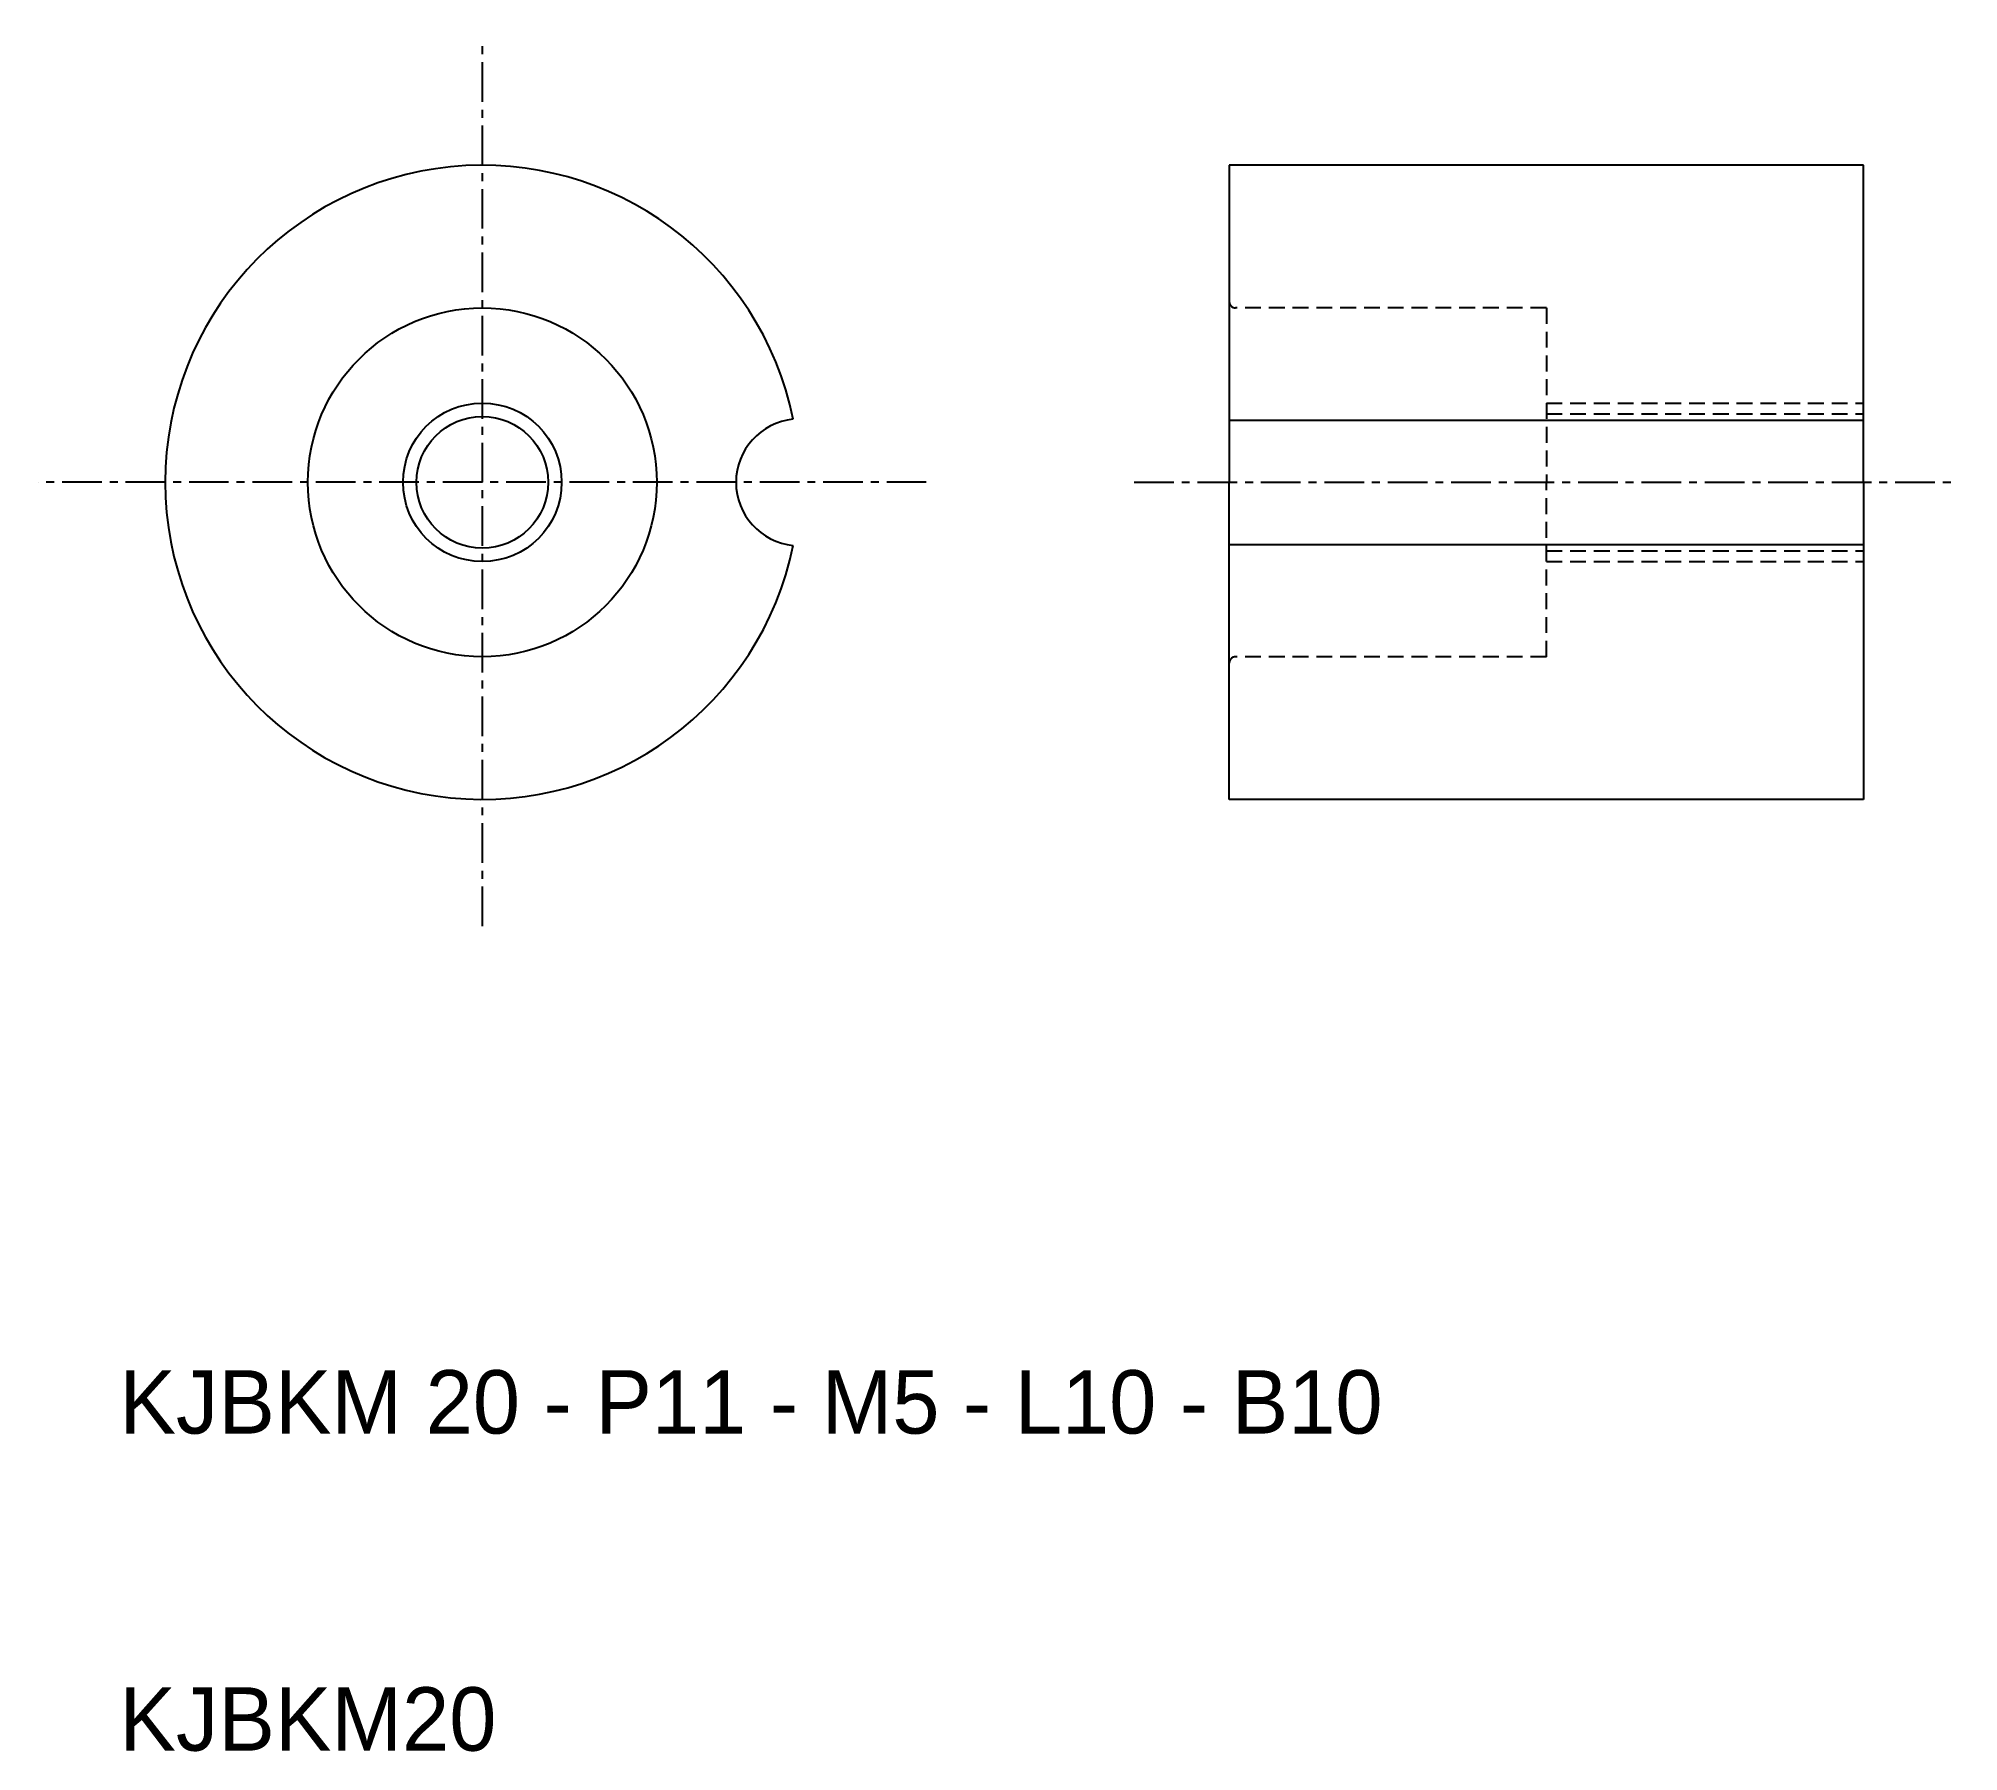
# Model space of a CAD drawing. Extents: x 7.4 to 68, y 10 to 64.
import ezdxf

# ---------------------------------------------------------------- set-up
doc = ezdxf.new("R2010")
doc.units = 0
doc.header["$MEASUREMENT"] = 0
doc.linetypes.add('CENTER', pattern=[2, 1.25, -0.25, 0.25, -0.25])
doc.linetypes.add('DASHED', pattern=[0.75, 0.5, -0.25])
doc.layers.get('0').update_dxf_attribs({"linetype": 'CONTINUOUS'})
doc.layers.add('CENTER', color=1, linetype='CENTER')

msp = doc.modelspace()

# ---------------------------------------------------------------- linework, layer by layer
for p, q in [((45, 60), (45, 60)), ((45, 40), (45, 40))]:
    msp.add_line(p, q)
at = {"color": 7, "linetype": 'Continuous'}
for p, q in [((65, 60), (45, 60)), ((45, 60), (45, 50)), ((65, 50), (65, 60)), ((45, 51.96), (65, 51.96)), ((45, 40), (45, 50)), ((65, 50), (65, 40)), ((45, 48.04), (65, 48.04)), ((65, 40), (45, 40))]:
    msp.add_line(p, q, dxfattribs=at)
at = {"color": 3, "linetype": 'DASHED'}
for p, q in [((55, 55.5), (45.2, 55.5)), ((55, 55.5), (55, 50)), ((55, 52.5), (65, 52.5)), ((55, 52.162), (65, 52.162)), ((55, 44.5), (55, 50)), ((55, 47.838), (65, 47.838)), ((55, 47.5), (65, 47.5)), ((55, 44.5), (45.2, 44.5))]:
    msp.add_line(p, q, dxfattribs=at)
at = {"color": 7, "linetype": 'Continuous'}
for radius in [5.5, 2.077]:
    msp.add_circle((21.447, 50), radius, dxfattribs=at)
at = {"color": 3, "linetype": 'Continuous'}
msp.add_circle((21.447, 50), 2.5, dxfattribs=at)
at = {"color": 7, "linetype": 'Continuous'}
for centre, radius, start, end in [((21.447, 50), 10, 11.47834, 348.52166), ((31.447, 50), 2, 95.73917, 264.26083)]:
    msp.add_arc(centre, radius, start, end, dxfattribs=at)
at = {"color": 3, "linetype": 'DASHED'}
for centre, start, end in [((45.2, 55.7), 180, 270), ((45.2, 44.3), 90, 180)]:
    msp.add_arc(centre, 0.2, start, end, dxfattribs=at)
at = {"layer": 'CENTER', "color": 1, "linetype": 'CENTER'}
for p, q in [((21.447, 36), (21.447, 64)), ((35.447, 50), (7.447, 50)), ((42, 50), (68, 50))]:
    msp.add_line(p, q, dxfattribs=at)

# ---------------------------------------------------------------- texts
at = {"color": 7, "linetype": 'Continuous'}
for s, p in [('KJBKM 20 - P11 - M5 - L10 - B10', (10, 20)), ('KJBKM20', (10, 10))]:
    msp.add_text(s, height=2, dxfattribs=at).set_placement(p)

doc.saveas('drawing.dxf')
